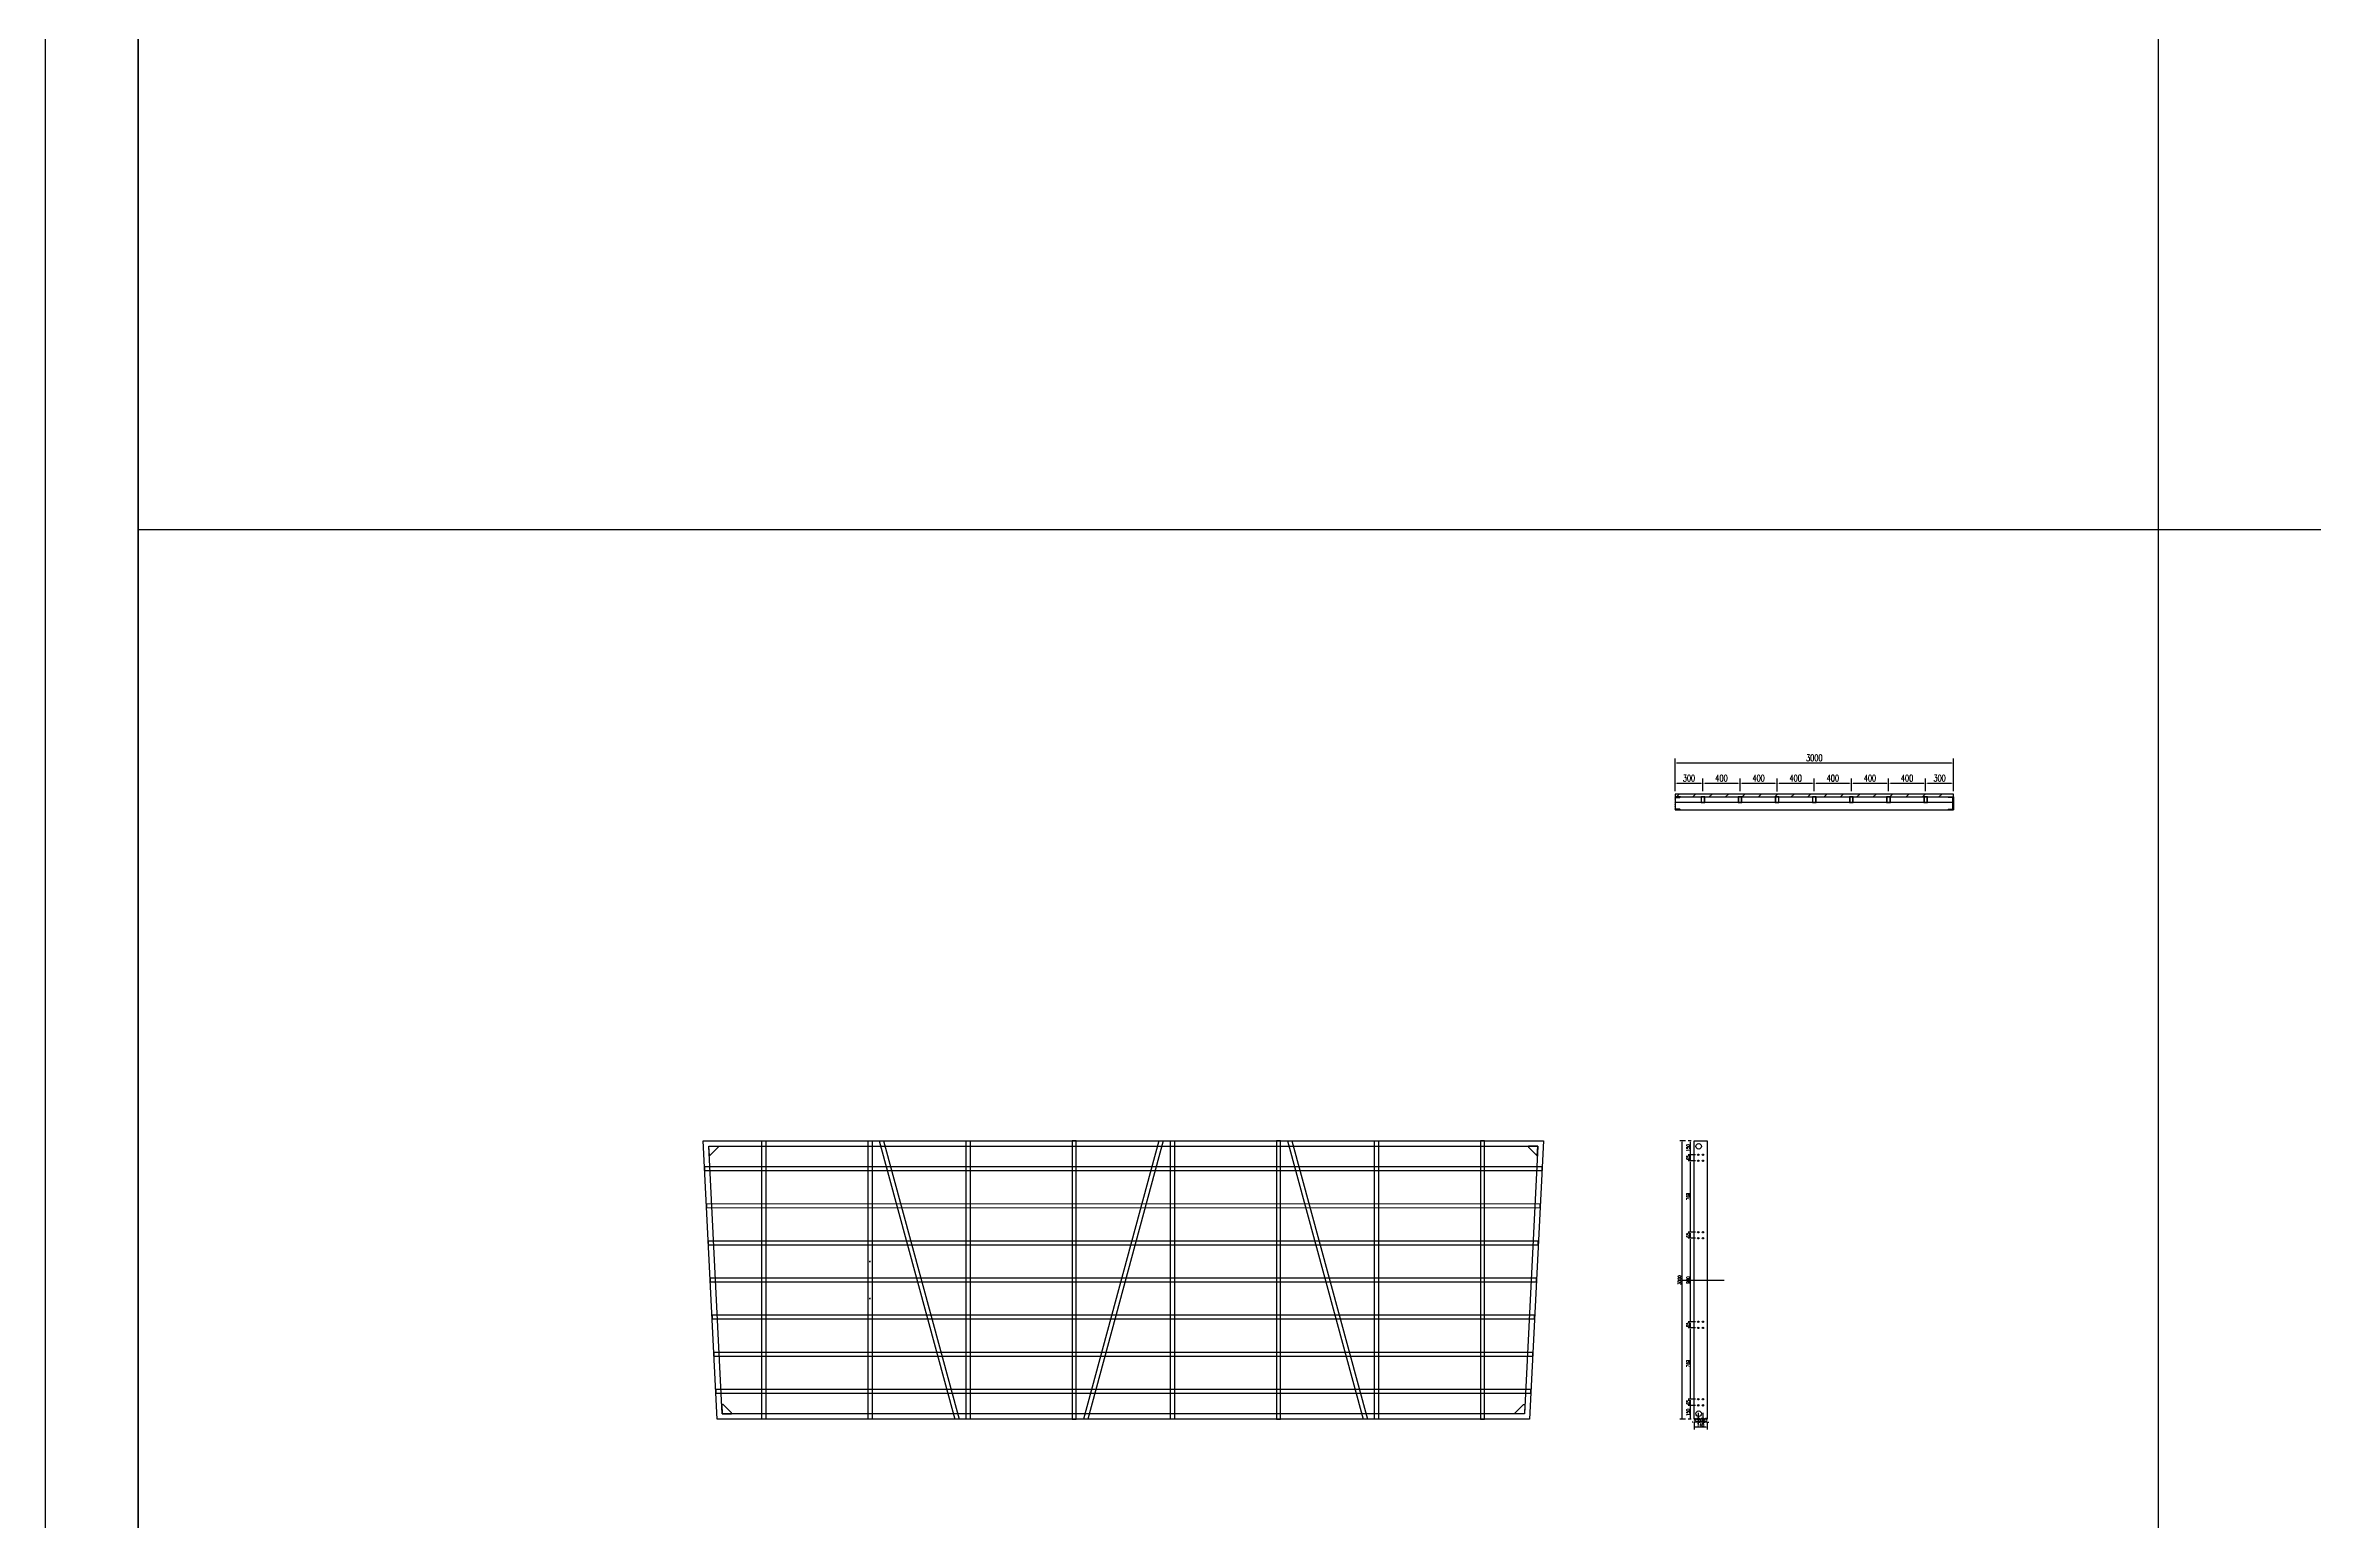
# Model space of a CAD drawing. Extents: x 28624 to 275476, y 13212 to 258202.
# Drawn here: x 54647 to 79096, y 146683 to 162585 of the extents above; entities that cross this region are included whole.
import ezdxf

# ---------------------------------------------------------------- set-up
doc = ezdxf.new("R2010")
doc.units = 0
doc.header["$LTSCALE"] = 1000
doc.header["$MEASUREMENT"] = 0
for name, color, linetype in [('14#槽钢', 3, 'Continuous'), ('PUB_DIM', 3, 'Continuous'), ('W-STEEL_FRAME钢架', 3, 'Continuous'), ('W-STEEL_KEEL钢龙骨', 5, 'Continuous'), ('W-WOOD_FLOOR木地板', 30, 'Continuous'), ('钢架', 90, 'Continuous')]:
    doc.layers.add(name, color=color, linetype=linetype)
doc.styles.add('STANDARD_T3', font='simplex.shx', dxfattribs={"width": 0.7, "bigfont": 'gbcbig.shx'})
doc.dimstyles.new('W&&10', dxfattribs={"dimtxt": 35, "dimasz": 10, "dimexe": 25, "dimexo": 30, "dimgap": 10, "dimtad": 1, "dimdec": 0, "dimzin": 0, "dimdsep": 46, "dimtxsty": 'STANDARD_T3', "dimcen": 0.09, "dimclrd": 1, "dimclre": 1, "dimclrt": 7, "dimazin": 2, "dimtfac": 1, "dimtdec": 0, "dimtix": 1, "dimtmove": 2, "dimatfit": 3, "dimfxl": 100, "dimtolj": 1, "dimtzin": 0, "dimarcsym": 0})
doc.dimstyles.new('W&&20', dxfattribs={"dimtxt": 70, "dimasz": 20, "dimexe": 50, "dimexo": 60, "dimgap": 20, "dimtad": 1, "dimdec": 0, "dimzin": 0, "dimdsep": 46, "dimtxsty": 'STANDARD_T3', "dimcen": 0.09, "dimclrd": 1, "dimclre": 1, "dimclrt": 7, "dimazin": 2, "dimtfac": 1, "dimtdec": 0, "dimtix": 1, "dimtmove": 2, "dimatfit": 3, "dimfxl": 100, "dimtolj": 1, "dimtzin": 0, "dimarcsym": 0})

# ---------------------------------------------------------------- blocks, each defined once
blk = doc.blocks.new('*U391')
at = {"layer": '14#槽钢'}
blk.add_lwpolyline([(0, 29946), (0, -29946)], dxfattribs=at)
blk = doc.blocks.new('*U392')
at = {"layer": '14#槽钢', "color": 0, "linetype": 'ByBlock', "lineweight": -2, "transparency": 16777216}
for p in [(0, 0), (21762, 0)]:
    blk.add_blockref('*U391', p, dxfattribs=at)
blk = doc.blocks.new('*D589')
at = {"layer": 'Defpoints', "color": 0, "transparency": 16777216}
for p in [(72373, 147935), (72455, 147935), (72410, 147785)]:
    blk.add_point(p, dxfattribs=at)
at = {"layer": 'W-STEEL_FRAME钢架', "color": 1, "lineweight": -2, "transparency": 16777216}
for p, q in [((72425, 147935), (72348, 147935)), ((72373, 147795), (72373, 147925)), ((72380, 147785), (72348, 147785))]:
    blk.add_line(p, q, dxfattribs=at)
at = {"layer": 'W-STEEL_FRAME钢架', "color": 1, "transparency": 16777216}
for points in [[(72372, 147925), (72375, 147925), (72373, 147935)], [(72372, 147795), (72375, 147795), (72373, 147785)]]:
    blk.add_solid(points, dxfattribs=at)
at = {"layer": 'W-STEEL_FRAME钢架', "color": 7, "transparency": 16777216, "insert": (72346, 147860), "char_height": 35, "attachment_point": 5, "rotation": 90, "style": 'STANDARD_T3'}
blk.add_mtext('\\A1;150', dxfattribs=at)
blk = doc.blocks.new('*D590')
at = {"layer": 'Defpoints', "color": 0, "transparency": 16777216}
for p in [(72373, 148001), (72455, 148001), (72455, 147935)]:
    blk.add_point(p, dxfattribs=at)
at = {"layer": 'W-STEEL_FRAME钢架', "color": 1, "lineweight": -2, "transparency": 16777216}
for p, q in [((72425, 148001), (72348, 148001)), ((72425, 147935), (72348, 147935)), ((72373, 147945), (72373, 147991))]:
    blk.add_line(p, q, dxfattribs=at)
at = {"layer": 'W-STEEL_FRAME钢架', "color": 1, "transparency": 16777216}
for points in [[(72372, 147991), (72375, 147991), (72373, 148001)], [(72372, 147945), (72375, 147945), (72373, 147935)]]:
    blk.add_solid(points, dxfattribs=at)
at = {"layer": 'W-STEEL_FRAME钢架', "color": 7, "transparency": 16777216, "insert": (72346, 147968), "char_height": 35, "attachment_point": 5, "rotation": 90, "style": 'STANDARD_T3'}
blk.add_mtext('\\A1;65', dxfattribs=at)
blk = doc.blocks.new('*D591')
at = {"layer": 'Defpoints', "color": 0, "transparency": 16777216}
for p in [(72373, 148770), (72455, 148770), (72455, 148001)]:
    blk.add_point(p, dxfattribs=at)
at = {"layer": 'W-STEEL_FRAME钢架', "color": 1, "lineweight": -2, "transparency": 16777216}
for p, q in [((72425, 148770), (72348, 148770)), ((72373, 148011), (72373, 148760)), ((72425, 148001), (72348, 148001))]:
    blk.add_line(p, q, dxfattribs=at)
at = {"layer": 'W-STEEL_FRAME钢架', "color": 1, "transparency": 16777216}
for points in [[(72372, 148760), (72375, 148760), (72373, 148770)], [(72372, 148011), (72375, 148011), (72373, 148001)]]:
    blk.add_solid(points, dxfattribs=at)
at = {"layer": 'W-STEEL_FRAME钢架', "color": 7, "transparency": 16777216, "insert": (72346, 148385), "char_height": 35, "attachment_point": 5, "rotation": 90, "style": 'STANDARD_T3'}
blk.add_mtext('\\A1;769', dxfattribs=at)
blk = doc.blocks.new('*D592')
at = {"layer": 'Defpoints', "color": 0, "transparency": 16777216}
for p in [(72373, 148835), (72455, 148835), (72455, 148770)]:
    blk.add_point(p, dxfattribs=at)
at = {"layer": 'W-STEEL_FRAME钢架', "color": 1, "lineweight": -2, "transparency": 16777216}
for p, q in [((72425, 148835), (72348, 148835)), ((72425, 148770), (72348, 148770)), ((72373, 148780), (72373, 148825))]:
    blk.add_line(p, q, dxfattribs=at)
at = {"layer": 'W-STEEL_FRAME钢架', "color": 1, "transparency": 16777216}
for points in [[(72372, 148825), (72375, 148825), (72373, 148835)], [(72372, 148780), (72375, 148780), (72373, 148770)]]:
    blk.add_solid(points, dxfattribs=at)
at = {"layer": 'W-STEEL_FRAME钢架', "color": 7, "transparency": 16777216, "insert": (72346, 148803), "char_height": 35, "attachment_point": 5, "rotation": 90, "style": 'STANDARD_T3'}
blk.add_mtext('\\A1;65', dxfattribs=at)
blk = doc.blocks.new('*D593')
at = {"layer": 'Defpoints', "color": 0, "transparency": 16777216}
for p in [(72373, 149735), (72455, 149735), (72455, 148835)]:
    blk.add_point(p, dxfattribs=at)
at = {"layer": 'W-STEEL_FRAME钢架', "color": 1, "lineweight": -2, "transparency": 16777216}
for p, q in [((72425, 149735), (72348, 149735)), ((72373, 148845), (72373, 149725)), ((72425, 148835), (72348, 148835))]:
    blk.add_line(p, q, dxfattribs=at)
at = {"layer": 'W-STEEL_FRAME钢架', "color": 1, "transparency": 16777216}
for points in [[(72372, 149725), (72375, 149725), (72373, 149735)], [(72372, 148845), (72375, 148845), (72373, 148835)]]:
    blk.add_solid(points, dxfattribs=at)
at = {"layer": 'W-STEEL_FRAME钢架', "color": 7, "transparency": 16777216, "insert": (72346, 149285), "char_height": 35, "attachment_point": 5, "rotation": 90, "style": 'STANDARD_T3'}
blk.add_mtext('\\A1;900', dxfattribs=at)
blk = doc.blocks.new('*D594')
at = {"layer": 'Defpoints', "color": 0, "transparency": 16777216}
for p in [(72373, 150635), (72455, 150635), (72455, 150570)]:
    blk.add_point(p, dxfattribs=at)
at = {"layer": 'W-STEEL_FRAME钢架', "color": 1, "lineweight": -2, "transparency": 16777216}
for p, q in [((72425, 150635), (72348, 150635)), ((72373, 150580), (72373, 150625)), ((72425, 150570), (72348, 150570))]:
    blk.add_line(p, q, dxfattribs=at)
at = {"layer": 'W-STEEL_FRAME钢架', "color": 1, "transparency": 16777216}
for points in [[(72372, 150625), (72375, 150625), (72373, 150635)], [(72372, 150580), (72375, 150580), (72373, 150570)]]:
    blk.add_solid(points, dxfattribs=at)
at = {"layer": 'W-STEEL_FRAME钢架', "color": 7, "transparency": 16777216, "insert": (72346, 150603), "char_height": 35, "attachment_point": 5, "rotation": 90, "style": 'STANDARD_T3'}
blk.add_mtext('\\A1;65', dxfattribs=at)
blk = doc.blocks.new('*D595')
at = {"layer": 'Defpoints', "color": 0, "transparency": 16777216}
for p in [(72373, 150785), (72410, 150785), (72455, 150635)]:
    blk.add_point(p, dxfattribs=at)
at = {"layer": 'W-STEEL_FRAME钢架', "color": 1, "lineweight": -2, "transparency": 16777216}
for p, q in [((72380, 150785), (72348, 150785)), ((72425, 150635), (72348, 150635)), ((72373, 150645), (72373, 150775))]:
    blk.add_line(p, q, dxfattribs=at)
at = {"layer": 'W-STEEL_FRAME钢架', "color": 1, "transparency": 16777216}
for points in [[(72372, 150775), (72375, 150775), (72373, 150785)], [(72372, 150645), (72375, 150645), (72373, 150635)]]:
    blk.add_solid(points, dxfattribs=at)
at = {"layer": 'W-STEEL_FRAME钢架', "color": 7, "transparency": 16777216, "insert": (72346, 150710), "char_height": 35, "attachment_point": 5, "rotation": 90, "style": 'STANDARD_T3'}
blk.add_mtext('\\A1;150', dxfattribs=at)
blk = doc.blocks.new('*D596')
at = {"layer": 'Defpoints', "color": 0, "transparency": 16777216}
for p in [(72410, 147785), (72410, 147700), (72550, 147785)]:
    blk.add_point(p, dxfattribs=at)
at = {"layer": 'W-STEEL_FRAME钢架', "color": 1, "lineweight": -2, "transparency": 16777216}
for p, q in [((72410, 147755), (72410, 147675)), ((72540, 147700), (72420, 147700)), ((72550, 147755), (72550, 147675))]:
    blk.add_line(p, q, dxfattribs=at)
at = {"layer": 'W-STEEL_FRAME钢架', "color": 1, "transparency": 16777216}
for points in [[(72420, 147701), (72420, 147698), (72410, 147700)], [(72540, 147701), (72540, 147698), (72550, 147700)]]:
    blk.add_solid(points, dxfattribs=at)
at = {"layer": 'W-STEEL_FRAME钢架', "color": 7, "transparency": 16777216, "insert": (72480, 147727), "char_height": 35, "attachment_point": 5, "style": 'STANDARD_T3'}
blk.add_mtext('\\A1;140', dxfattribs=at)
blk = doc.blocks.new('*D597')
at = {"layer": 'Defpoints', "color": 0, "transparency": 16777216}
for p in [(72505, 147935), (72505, 147753), (72550, 147785)]:
    blk.add_point(p, dxfattribs=at)
at = {"layer": 'W-STEEL_FRAME钢架', "color": 1, "lineweight": -2, "transparency": 16777216}
for p, q in [((72495, 147753), (72485, 147753)), ((72505, 147853), (72505, 147728)), ((72550, 147753), (72505, 147753)), ((72550, 147755), (72550, 147728)), ((72560, 147753), (72570, 147753))]:
    blk.add_line(p, q, dxfattribs=at)
at = {"layer": 'W-STEEL_FRAME钢架', "color": 1, "transparency": 16777216}
for points in [[(72495, 147754), (72495, 147751), (72505, 147753)], [(72560, 147754), (72560, 147751), (72550, 147753)]]:
    blk.add_solid(points, dxfattribs=at)
at = {"layer": 'W-STEEL_FRAME钢架', "color": 7, "transparency": 16777216, "insert": (72527, 147780), "char_height": 35, "attachment_point": 5, "style": 'STANDARD_T3'}
blk.add_mtext('\\A1;45', dxfattribs=at)
blk = doc.blocks.new('*D598')
at = {"layer": 'Defpoints', "color": 0, "transparency": 16777216}
for p in [(72455, 147935), (72505, 147935), (72455, 147753)]:
    blk.add_point(p, dxfattribs=at)
at = {"layer": 'W-STEEL_FRAME钢架', "color": 1, "lineweight": -2, "transparency": 16777216}
for p, q in [((72445, 147753), (72435, 147753)), ((72455, 147853), (72455, 147728)), ((72505, 147753), (72455, 147753)), ((72505, 147853), (72505, 147728)), ((72515, 147753), (72525, 147753))]:
    blk.add_line(p, q, dxfattribs=at)
at = {"layer": 'W-STEEL_FRAME钢架', "color": 1, "transparency": 16777216}
for points in [[(72445, 147754), (72445, 147751), (72455, 147753)], [(72515, 147754), (72515, 147751), (72505, 147753)]]:
    blk.add_solid(points, dxfattribs=at)
at = {"layer": 'W-STEEL_FRAME钢架', "color": 7, "transparency": 16777216, "insert": (72480, 147780), "char_height": 35, "attachment_point": 5, "style": 'STANDARD_T3'}
blk.add_mtext('\\A1;50', dxfattribs=at)
blk = doc.blocks.new('*D406')
at = {"layer": 'Defpoints', "color": 0, "transparency": 16777216}
for p in [(72455, 147935), (72410, 147785), (72410, 147753)]:
    blk.add_point(p, dxfattribs=at)
at = {"layer": 'W-STEEL_FRAME钢架', "color": 1, "lineweight": -2, "transparency": 16777216}
for p, q in [((72400, 147753), (72390, 147753)), ((72410, 147755), (72410, 147728)), ((72455, 147753), (72410, 147753)), ((72455, 147853), (72455, 147728)), ((72465, 147753), (72475, 147753))]:
    blk.add_line(p, q, dxfattribs=at)
at = {"layer": 'W-STEEL_FRAME钢架', "color": 1, "transparency": 16777216}
for points in [[(72400, 147754), (72400, 147751), (72410, 147753)], [(72465, 147754), (72465, 147751), (72455, 147753)]]:
    blk.add_solid(points, dxfattribs=at)
at = {"layer": 'W-STEEL_FRAME钢架', "color": 7, "transparency": 16777216, "insert": (72432, 147780), "char_height": 35, "attachment_point": 5, "style": 'STANDARD_T3'}
blk.add_mtext('\\A1;45', dxfattribs=at)
blk = doc.blocks.new('*D407')
at = {"layer": 'Defpoints', "color": 0, "transparency": 16777216}
for p in [(72281, 150785), (72348, 150785), (72348, 147785)]:
    blk.add_point(p, dxfattribs=at)
at = {"layer": 'W-STEEL_FRAME钢架', "color": 1, "lineweight": -2, "transparency": 16777216}
for p, q in [((72318, 150785), (72256, 150785)), ((72281, 147795), (72281, 150775)), ((72318, 147785), (72256, 147785))]:
    blk.add_line(p, q, dxfattribs=at)
at = {"layer": 'W-STEEL_FRAME钢架', "color": 1, "transparency": 16777216}
for points in [[(72279, 150775), (72282, 150775), (72281, 150785)], [(72279, 147795), (72282, 147795), (72281, 147785)]]:
    blk.add_solid(points, dxfattribs=at)
at = {"layer": 'W-STEEL_FRAME钢架', "color": 7, "transparency": 16777216, "insert": (72253, 149285), "char_height": 35, "attachment_point": 5, "rotation": 90, "style": 'STANDARD_T3'}
blk.add_mtext('\\A1;3000', dxfattribs=at)
blk = doc.blocks.new('*D599')
at = {"layer": 'Defpoints', "color": 0, "transparency": 16777216}
for p in [(72373, 149801), (72455, 149801), (72455, 149735)]:
    blk.add_point(p, dxfattribs=at)
at = {"layer": 'W-STEEL_FRAME钢架', "color": 1, "lineweight": -2, "transparency": 16777216}
for p, q in [((72425, 149801), (72348, 149801)), ((72425, 149735), (72348, 149735)), ((72373, 149745), (72373, 149791))]:
    blk.add_line(p, q, dxfattribs=at)
at = {"layer": 'W-STEEL_FRAME钢架', "color": 1, "transparency": 16777216}
for points in [[(72372, 149791), (72375, 149791), (72373, 149801)], [(72372, 149745), (72375, 149745), (72373, 149735)]]:
    blk.add_solid(points, dxfattribs=at)
at = {"layer": 'W-STEEL_FRAME钢架', "color": 7, "transparency": 16777216, "insert": (72346, 149768), "char_height": 35, "attachment_point": 5, "rotation": 90, "style": 'STANDARD_T3'}
blk.add_mtext('\\A1;65', dxfattribs=at)
blk = doc.blocks.new('*D600')
at = {"layer": 'Defpoints', "color": 0, "transparency": 16777216}
for p in [(72373, 150570), (72410, 150570), (72455, 149801)]:
    blk.add_point(p, dxfattribs=at)
at = {"layer": 'W-STEEL_FRAME钢架', "color": 1, "lineweight": -2, "transparency": 16777216}
for p, q in [((72380, 150570), (72348, 150570)), ((72373, 149811), (72373, 150560)), ((72425, 149801), (72348, 149801))]:
    blk.add_line(p, q, dxfattribs=at)
at = {"layer": 'W-STEEL_FRAME钢架', "color": 1, "transparency": 16777216}
for points in [[(72372, 150560), (72375, 150560), (72373, 150570)], [(72372, 149811), (72375, 149811), (72373, 149801)]]:
    blk.add_solid(points, dxfattribs=at)
at = {"layer": 'W-STEEL_FRAME钢架', "color": 7, "transparency": 16777216, "insert": (72346, 150185), "char_height": 35, "attachment_point": 5, "rotation": 90, "style": 'STANDARD_T3'}
blk.add_mtext('\\A1;769', dxfattribs=at)
blk = doc.blocks.new('14a槽钢')
at = {"layer": '钢架'}
h = blk.add_hatch(dxfattribs=at)
h.set_pattern_fill('STEEL', color=4, scale=10)
h.set_pattern_definition([(50.389312, (-1352470.2, 1293523.579), (-9.2899201, 11.2253202), []), (50.389312, (-1352470.2, 1293531.516), (-9.2899201, 11.2253202), [])])
edge = h.paths.add_edge_path()
edge.add_ellipse((-1332250, 1115678), major_axis=(-3.26, 5.03), ratio=0.900468, start_angle=55.3931, end_angle=130.6069)
edge.add_line((-1332252, 1115673), (-1332208, 1115673))
edge.add_ellipse((-1332208, 1115667), major_axis=(0, 6), ratio=0.827586, start_angle=270, end_angle=360, ccw=False)
edge.add_line((-1332203, 1115667), (-1332203, 1115551))
edge.add_ellipse((-1332208, 1115551), major_axis=(0, 6), ratio=0.827586, start_angle=180, end_angle=270, ccw=False)
edge.add_line((-1332208, 1115545), (-1332251, 1115545))
edge.add_ellipse((-1332250, 1115540), major_axis=(3.82, 3.82), ratio=1, start_angle=49.2445, end_angle=141.5341)
edge.add_line((-1332256, 1115539), (-1332198, 1115539))
edge.add_line((-1332198, 1115539), (-1332198, 1115679))
edge.add_line((-1332198, 1115679), (-1332256, 1115679))
for p, q in [((-1332256, 1115679, 0), (-1332198, 1115679, 0)), ((-1332208, 1115673, 0), (-1332251, 1115673, 0)), ((-1332246, 1115679, 0), (-1332246, 1115679, 0)), ((-1332203, 1115551, 0), (-1332203, 1115667, 0)), ((-1332198, 1115679, 0), (-1332198, 1115539, 0)), ((-1332198, 1115539, 0), (-1332256, 1115539, 0)), ((-1332251, 1115545, 0), (-1332208, 1115545, 0)), ((-1332246, 1115539, 0), (-1332246, 1115539, 0))]:
    blk.add_line(p, q, dxfattribs=at)
for centre, start_param, end_param in [((-1332251, 1115679, 0), 1.570796, 3.141593), ((-1332208, 1115667, 0), 4.712389, 6.283185), ((-1332208, 1115667, 0), 4.712389, 6.283185), ((-1332251, 1115539, 0), 0, 1.570796), ((-1332208, 1115551, 0), 3.141593, 4.712389)]:
    blk.add_ellipse(centre, major_axis=(0, 6), ratio=0.827586, start_param=start_param, end_param=end_param, dxfattribs=at)
blk = doc.blocks.new('*D469')
at = {"color": 1, "lineweight": -2, "transparency": 16777216}
for p, q in [((72205, 154581), (72205, 154905)), ((72225, 154855), (75185, 154855)), ((75205, 154581), (75205, 154905))]:
    blk.add_line(p, q, dxfattribs=at)
at = {"color": 1, "transparency": 16777216}
for points in [[(72225, 154858), (72225, 154851), (72205, 154855)], [(75185, 154858), (75185, 154851), (75205, 154855)]]:
    blk.add_solid(points, dxfattribs=at)
at = {"layer": 'Defpoints', "color": 0, "transparency": 16777216}
for p in [(75205, 154855), (72205, 154521), (75205, 154521)]:
    blk.add_point(p, dxfattribs=at)
at = {"color": 7, "transparency": 16777216, "insert": (73705, 154910), "char_height": 70, "attachment_point": 5, "style": 'STANDARD_T3'}
blk.add_mtext('\\A1;3000', dxfattribs=at)
blk = doc.blocks.new('ganglonggu')
at = {"layer": 'W-STEEL_KEEL钢龙骨'}
for points in [[(-1338169, 1115605), (-1338129, 1115605), (-1338129, 1115665), (-1338169, 1115665)], [(-1338166, 1115608), (-1338132, 1115608), (-1338132, 1115662), (-1338166, 1115662)]]:
    blk.add_lwpolyline(points, close=True, dxfattribs=at)
blk = doc.blocks.new('*U395')
blk.add_blockref('ganglonggu', (1338149, -1115635))
blk = doc.blocks.new('*U396')
at = {"layer": 'W-STEEL_KEEL钢龙骨', "color": 0, "linetype": 'ByBlock', "lineweight": -2}
for p in [(0, 0), (400, 0), (800, 0), (1200, 0), (1600, 0), (2000, 0)]:
    blk.add_blockref('*U395', p, dxfattribs=at)
at = {"layer": 'W-STEEL_KEEL钢龙骨', "color": 0, "linetype": 'ByBlock', "lineweight": -2, "transparency": 16777216}
blk.add_blockref('*U395', (2400, 0), dxfattribs=at)
blk = doc.blocks.new('*D470')
at = {"layer": 'Defpoints', "color": 0, "transparency": 16777216}
for p in [(72505, 154637), (72205, 154491), (72505, 154491)]:
    blk.add_point(p, dxfattribs=at)
at = {"layer": 'PUB_DIM', "color": 1, "lineweight": -2, "transparency": 16777216}
for p, q in [((72205, 154551), (72205, 154687)), ((72225, 154637), (72485, 154637)), ((72505, 154551), (72505, 154687))]:
    blk.add_line(p, q, dxfattribs=at)
at = {"layer": 'PUB_DIM', "color": 1, "transparency": 16777216}
for points in [[(72225, 154641), (72225, 154634), (72205, 154637)], [(72485, 154641), (72485, 154634), (72505, 154637)]]:
    blk.add_solid(points, dxfattribs=at)
at = {"layer": 'PUB_DIM', "color": 7, "transparency": 16777216, "insert": (72355, 154692), "char_height": 70, "attachment_point": 5, "style": 'STANDARD_T3'}
blk.add_mtext('\\A1;300', dxfattribs=at)
blk = doc.blocks.new('*D471')
at = {"layer": 'Defpoints', "color": 0, "transparency": 16777216}
for p in [(72905, 154637), (72505, 154491), (72905, 154491)]:
    blk.add_point(p, dxfattribs=at)
at = {"layer": 'PUB_DIM', "color": 1, "lineweight": -2, "transparency": 16777216}
for p, q in [((72505, 154551), (72505, 154687)), ((72525, 154637), (72885, 154637)), ((72905, 154551), (72905, 154687))]:
    blk.add_line(p, q, dxfattribs=at)
at = {"layer": 'PUB_DIM', "color": 1, "transparency": 16777216}
for points in [[(72525, 154641), (72525, 154634), (72505, 154637)], [(72885, 154641), (72885, 154634), (72905, 154637)]]:
    blk.add_solid(points, dxfattribs=at)
at = {"layer": 'PUB_DIM', "color": 7, "transparency": 16777216, "insert": (72705, 154692), "char_height": 70, "attachment_point": 5, "style": 'STANDARD_T3'}
blk.add_mtext('\\A1;400', dxfattribs=at)
blk = doc.blocks.new('*D472')
at = {"layer": 'Defpoints', "color": 0, "transparency": 16777216}
for p in [(73305, 154637), (72905, 154491), (73305, 154488)]:
    blk.add_point(p, dxfattribs=at)
at = {"layer": 'PUB_DIM', "color": 1, "lineweight": -2, "transparency": 16777216}
for p, q in [((72905, 154551), (72905, 154687)), ((72925, 154637), (73285, 154637)), ((73305, 154548), (73305, 154687))]:
    blk.add_line(p, q, dxfattribs=at)
at = {"layer": 'PUB_DIM', "color": 1, "transparency": 16777216}
for points in [[(72925, 154641), (72925, 154634), (72905, 154637)], [(73285, 154641), (73285, 154634), (73305, 154637)]]:
    blk.add_solid(points, dxfattribs=at)
at = {"layer": 'PUB_DIM', "color": 7, "transparency": 16777216, "insert": (73105, 154692), "char_height": 70, "attachment_point": 5, "style": 'STANDARD_T3'}
blk.add_mtext('\\A1;400', dxfattribs=at)
blk = doc.blocks.new('*D473')
at = {"layer": 'Defpoints', "color": 0, "transparency": 16777216}
for p in [(73705, 154637), (73305, 154488), (73705, 154491)]:
    blk.add_point(p, dxfattribs=at)
at = {"layer": 'PUB_DIM', "color": 1, "lineweight": -2, "transparency": 16777216}
for p, q in [((73305, 154548), (73305, 154687)), ((73325, 154637), (73685, 154637)), ((73705, 154551), (73705, 154687))]:
    blk.add_line(p, q, dxfattribs=at)
at = {"layer": 'PUB_DIM', "color": 1, "transparency": 16777216}
for points in [[(73325, 154641), (73325, 154634), (73305, 154637)], [(73685, 154641), (73685, 154634), (73705, 154637)]]:
    blk.add_solid(points, dxfattribs=at)
at = {"layer": 'PUB_DIM', "color": 7, "transparency": 16777216, "insert": (73505, 154692), "char_height": 70, "attachment_point": 5, "style": 'STANDARD_T3'}
blk.add_mtext('\\A1;400', dxfattribs=at)
blk = doc.blocks.new('*D474')
at = {"layer": 'Defpoints', "color": 0, "transparency": 16777216}
for p in [(74105, 154637), (73705, 154491), (74105, 154491)]:
    blk.add_point(p, dxfattribs=at)
at = {"layer": 'PUB_DIM', "color": 1, "lineweight": -2, "transparency": 16777216}
for p, q in [((73705, 154551), (73705, 154687)), ((73725, 154637), (74085, 154637)), ((74105, 154551), (74105, 154687))]:
    blk.add_line(p, q, dxfattribs=at)
at = {"layer": 'PUB_DIM', "color": 1, "transparency": 16777216}
for points in [[(73725, 154641), (73725, 154634), (73705, 154637)], [(74085, 154641), (74085, 154634), (74105, 154637)]]:
    blk.add_solid(points, dxfattribs=at)
at = {"layer": 'PUB_DIM', "color": 7, "transparency": 16777216, "insert": (73905, 154692), "char_height": 70, "attachment_point": 5, "style": 'STANDARD_T3'}
blk.add_mtext('\\A1;400', dxfattribs=at)
blk = doc.blocks.new('*D475')
at = {"layer": 'Defpoints', "color": 0, "transparency": 16777216}
for p in [(74505, 154637), (74105, 154491), (74505, 154491)]:
    blk.add_point(p, dxfattribs=at)
at = {"layer": 'PUB_DIM', "color": 1, "lineweight": -2, "transparency": 16777216}
for p, q in [((74105, 154551), (74105, 154687)), ((74125, 154637), (74485, 154637)), ((74505, 154551), (74505, 154687))]:
    blk.add_line(p, q, dxfattribs=at)
at = {"layer": 'PUB_DIM', "color": 1, "transparency": 16777216}
for points in [[(74125, 154641), (74125, 154634), (74105, 154637)], [(74485, 154641), (74485, 154634), (74505, 154637)]]:
    blk.add_solid(points, dxfattribs=at)
at = {"layer": 'PUB_DIM', "color": 7, "transparency": 16777216, "insert": (74305, 154692), "char_height": 70, "attachment_point": 5, "style": 'STANDARD_T3'}
blk.add_mtext('\\A1;400', dxfattribs=at)
blk = doc.blocks.new('*D476')
at = {"layer": 'Defpoints', "color": 0, "transparency": 16777216}
for p in [(74905, 154637), (74505, 154491), (74905, 154491)]:
    blk.add_point(p, dxfattribs=at)
at = {"layer": 'PUB_DIM', "color": 1, "lineweight": -2, "transparency": 16777216}
for p, q in [((74505, 154551), (74505, 154687)), ((74525, 154637), (74885, 154637)), ((74905, 154551), (74905, 154687))]:
    blk.add_line(p, q, dxfattribs=at)
at = {"layer": 'PUB_DIM', "color": 1, "transparency": 16777216}
for points in [[(74525, 154641), (74525, 154634), (74505, 154637)], [(74885, 154641), (74885, 154634), (74905, 154637)]]:
    blk.add_solid(points, dxfattribs=at)
at = {"layer": 'PUB_DIM', "color": 7, "transparency": 16777216, "insert": (74705, 154692), "char_height": 70, "attachment_point": 5, "style": 'STANDARD_T3'}
blk.add_mtext('\\A1;400', dxfattribs=at)
blk = doc.blocks.new('*D477')
at = {"layer": 'Defpoints', "color": 0, "transparency": 16777216}
for p in [(75205, 154637), (74905, 154491), (75205, 154491)]:
    blk.add_point(p, dxfattribs=at)
at = {"layer": 'PUB_DIM', "color": 1, "lineweight": -2, "transparency": 16777216}
for p, q in [((74905, 154551), (74905, 154687)), ((74925, 154637), (75185, 154637)), ((75205, 154551), (75205, 154687))]:
    blk.add_line(p, q, dxfattribs=at)
at = {"layer": 'PUB_DIM', "color": 1, "transparency": 16777216}
for points in [[(74925, 154641), (74925, 154634), (74905, 154637)], [(75185, 154641), (75185, 154634), (75205, 154637)]]:
    blk.add_solid(points, dxfattribs=at)
at = {"layer": 'PUB_DIM', "color": 7, "transparency": 16777216, "insert": (75055, 154692), "char_height": 70, "attachment_point": 5, "style": 'STANDARD_T3'}
blk.add_mtext('\\A1;300', dxfattribs=at)

msp = doc.modelspace()

# ---------------------------------------------------------------- hatches: boundary and pattern name
at = {"layer": 'W-WOOD_FLOOR木地板'}
h = msp.add_hatch(dxfattribs=at)
h.set_pattern_fill('木板', color=256, scale=100)
h.set_pattern_definition([(0, (1618561.2, -980339.96), (0, 125), []), (45, (1618561.2, -980339.96), (-88.388348, 88.388348), [])])
h.paths.add_polyline_path([(75204.7, 154520.9), (72204.7, 154520.9), (72204.7, 154490.9), (75204.7, 154490.9)])

# ---------------------------------------------------------------- linework, layer by layer
at = {"layer": '14#槽钢'}
for points in [[(54647.2, 173343.2), (143693.8, 173343.2), (143693.8, 111452.1), (54647.2, 111452.1)], [(55647.2, 172343.2), (142693.8, 172343.2), (142693.8, 112452.1), (55647.2, 112452.1)], [(70786.7, 150785.6), (70636.9, 147785.3), (61884.5, 147785.3), (61734.7, 150785.6)], [(70725.7, 150727.6), (70581.7, 147843.3), (61939.7, 147843.3), (61795.7, 150727.6)]]:
    msp.add_lwpolyline(points, close=True, dxfattribs=at)
for points in [[(55647.2, 157370.4), (142693.8, 157370.4)], [(65753.7, 150785.6), (66767.7, 150785.6)]]:
    msp.add_lwpolyline(points, dxfattribs=at)
at = {"layer": 'PUB_DIM'}
for p, q in [((63523.7, 149485.6), (63537.7, 149485.6)), ((63530.7, 149492.6), (63530.7, 149478.6)), ((63523.7, 149085.6), (63537.7, 149085.6)), ((63530.7, 149092.6), (63530.7, 149078.6))]:
    msp.add_line(p, q, dxfattribs=at)
at = {"layer": 'W-STEEL_FRAME钢架'}
for p, q in [((63630.5, 150785.6), (64444.5, 147785.6)), ((63676.9, 150785.6), (64490.9, 147785.6)), ((66644.5, 150785.6), (65830.5, 147785.6)), ((66690.9, 150785.6), (65876.9, 147785.6)), ((68030.5, 150785.6), (68844.5, 147785.6)), ((68076.9, 150785.6), (68890.9, 147785.6)), ((72280.5, 149285.3), (72733.1, 149285.3))]:
    msp.add_line(p, q, dxfattribs=at)
for points in [[(72204.7, 154350.9), (75204.7, 154350.9), (75204.7, 154430.9), (72204.7, 154430.9)], [(62367.7, 150785.6), (62410.7, 150785.6), (62410.7, 147785.6), (62367.7, 147785.6)], [(63510.7, 150785.6), (63553.7, 150785.6), (63553.7, 147785.6), (63510.7, 147785.6)], [(64567.7, 150785.6), (64610.7, 150785.6), (64610.7, 147785.6), (64567.7, 147785.6)], [(65753.7, 150785.6), (65710.7, 150785.6), (65710.7, 147785.6), (65753.7, 147785.6)], [(66767.7, 150785.6), (66810.7, 150785.6), (66810.7, 147785.6), (66767.7, 147785.6)], [(67953.7, 150785.6), (67910.7, 150785.6), (67910.7, 147785.6), (67953.7, 147785.6)], [(68967.7, 150785.6), (69010.7, 150785.6), (69010.7, 147785.6), (68967.7, 147785.6)], [(70153.7, 150785.6), (70110.7, 150785.6), (70110.7, 147785.6), (70153.7, 147785.6)], [(72409.8, 147785.3), (72409.8, 150785.3), (72549.8, 150785.3), (72549.8, 147785.3)]]:
    msp.add_lwpolyline(points, close=True, dxfattribs=at)
at = {"layer": 'W-STEEL_FRAME钢架', "color": 1}
for points in [[(61805.7, 150627.6), (61800.7, 150627.6), (61795.7, 150727.6), (61895.7, 150727.6), (61895.7, 150717.6)], [(70716.4, 150627.6), (70720.7, 150627.6), (70725.7, 150727.6), (70626.4, 150727.6), (70626.4, 150717.6)], [(61949.7, 147943.3), (61934.7, 147943.3), (61939.7, 147843.3), (62039.7, 147843.3), (62039.7, 147853.3)], [(70571.7, 147943.3), (70586.7, 147943.4), (70581.7, 147843.3), (70481.7, 147843.3), (70481.7, 147853.3)]]:
    msp.add_lwpolyline(points, close=True, dxfattribs=at)
at = {"layer": 'W-STEEL_FRAME钢架'}
for centre in [(72459.8, 150725.3), (72459.8, 147845.3)]:
    msp.add_circle(centre, 30, dxfattribs=at)
at = {"layer": 'W-STEEL_FRAME钢架', "color": 1}
for centre in [(72454.8, 150635.3), (72504.8, 150635.3), (72454.8, 150570), (72504.8, 150570), (72454.8, 149800.6), (72454.8, 149735.3), (72504.8, 149800.6), (72504.8, 149735.3), (72454.8, 148835.3), (72454.8, 148770), (72504.8, 148835.3), (72504.8, 148770), (72454.8, 148000.6), (72454.8, 147935.3), (72504.8, 148000.6), (72504.8, 147935.3)]:
    msp.add_circle(centre, 7.5, dxfattribs=at)
at = {"layer": 'W-STEEL_KEEL钢龙骨'}
for points in [[(61749.7, 150465.6), (70771.7, 150465.3), (70771.7, 150505.3), (61749.7, 150505.6)], [(61769.7, 150064.3), (70751.7, 150065.1), (70751.7, 150105.1), (61769.7, 150104.3)], [(61789.6, 149665.5), (70731.7, 149665.6), (70731.7, 149705.6), (61789.6, 149705.5)], [(61809.6, 149265.4), (70711.8, 149265.4), (70711.8, 149305.4), (61809.6, 149305.4)], [(61829.6, 148865.7), (70691.8, 148865.8), (70691.8, 148905.8), (61829.6, 148905.7)], [(61849.5, 148465.8), (70671.8, 148465.5), (70671.8, 148505.5), (61849.5, 148505.8)], [(61869.5, 148065.6), (70651.8, 148065.2), (70651.8, 148105.2), (61869.5, 148105.6)]]:
    msp.add_lwpolyline(points, close=True, dxfattribs=at)
at = {"layer": 'W-WOOD_FLOOR木地板'}
msp.add_lwpolyline([(72204.7, 154490.9), (75204.7, 154490.9), (75204.7, 154520.9), (72204.7, 154520.9)], close=True, dxfattribs=at)

# ---------------------------------------------------------------- block references
at = {"layer": '14#槽钢'}
msp.add_blockref('*U392', (55647.2, 142397.7), dxfattribs=at)
at = {"layer": 'W-STEEL_FRAME钢架', "xscale": -1}
msp.add_blockref('14a槽钢', (-1259993.1, -961188, 0), dxfattribs=at)
at = {"layer": 'W-STEEL_FRAME钢架'}
msp.add_blockref('14a槽钢', (1407402.5, -961188, 0), dxfattribs=at)
at = {"layer": 'W-STEEL_KEEL钢龙骨'}
msp.add_blockref('*U396', (72504.7, 154460.9), dxfattribs=at)

# ---------------------------------------------------------------- dimensions: what is measured, and where the dimension line sits
dim = msp.add_linear_dim(base=(75204.5, 154854.6), p1=(72204.7, 154520.9), p2=(75204.5, 154520.9), dimstyle='W&&20')
dim.commit()
dim.dimension.update_dxf_attribs({"geometry": '*D469', "text_midpoint": (73704.6, 154909.6)})
at = {"layer": 'PUB_DIM'}
for base, p1, p2, picture, middle in [((72504.7, 154637.2), (72204.7, 154490.9), (72504.7, 154490.9), '*D470', (72354.7, 154692.2)), ((72904.7, 154637.2), (72504.7, 154490.9), (72904.7, 154490.9), '*D471', (72704.7, 154692.2)), ((73304.7, 154637.2), (72904.7, 154490.9), (73304.7, 154487.9), '*D472', (73104.7, 154692.2)), ((73704.7, 154637.2), (73304.7, 154487.9), (73704.7, 154490.9), '*D473', (73504.7, 154692.2)), ((74104.7, 154637.2), (73704.7, 154490.9), (74104.7, 154490.9), '*D474', (73904.7, 154692.2)), ((74504.7, 154637.2), (74104.7, 154490.9), (74504.7, 154490.9), '*D475', (74304.7, 154692.2)), ((74904.7, 154637.2), (74504.7, 154490.9), (74904.7, 154490.9), '*D476', (74704.7, 154692.2)), ((75204.7, 154637.2), (74904.7, 154490.9), (75204.7, 154490.9), '*D477', (75054.7, 154692.2))]:
    dim = msp.add_linear_dim(base=base, p1=p1, p2=p2, dimstyle='W&&20', dxfattribs=at)
    dim.commit()
    dim.dimension.update_dxf_attribs({"geometry": picture, "text_midpoint": middle})
at = {"layer": 'W-STEEL_FRAME钢架'}
for base, p1, p2, angle, picture, middle in [((72280.5, 150785.3), (72348.4, 147785.3), (72348.4, 150785.3), 90, '*D407', (72253, 149285.3)), ((72373.4, 150785.3), (72454.8, 150635.3), (72409.8, 150785.3), 90, '*D595', (72345.9, 150710.3)), ((72373.4, 150635.3), (72454.8, 150570), (72454.8, 150635.3), 90, '*D594', (72345.9, 150602.6)), ((72373.4, 150570), (72454.8, 149800.6), (72409.8, 150570), 90, '*D600', (72345.9, 150185.3)), ((72373.4, 149800.6), (72454.8, 149735.3), (72454.8, 149800.6), 90, '*D599', (72345.9, 149768)), ((72373.4, 149735.3), (72454.8, 148835.3), (72454.8, 149735.3), 90, '*D593', (72345.9, 149285.3)), ((72373.4, 148835.3), (72454.8, 148770), (72454.8, 148835.3), 90, '*D592', (72345.9, 148802.6)), ((72373.4, 148770), (72454.8, 148000.6), (72454.8, 148770), 90, '*D591', (72345.9, 148385.3)), ((72373.4, 148000.6), (72454.8, 147935.3), (72454.8, 148000.6), 90, '*D590', (72345.9, 147968)), ((72373.4, 147935.3), (72409.8, 147785.3), (72454.8, 147935.3), 90, '*D589', (72345.9, 147860.3)), ((72409.8, 147699.7), (72549.8, 147785.3), (72409.8, 147785.3), 180, '*D596', (72479.8, 147727.2))]:
    dim = msp.add_linear_dim(base=base, p1=p1, p2=p2, angle=angle, dimstyle='W&&10', dxfattribs=at)
    dim.commit()
    dim.dimension.update_dxf_attribs({"geometry": picture, "text_midpoint": middle})
for base, p1, p2, picture, middle in [((72409.8, 147752.6), (72454.8, 147935.3), (72409.8, 147785.3), '*D406', (72432.3, 147780.1)), ((72454.8, 147752.6), (72504.8, 147935.3), (72454.8, 147935.3), '*D598', (72479.8, 147780.1)), ((72504.8, 147752.6), (72549.8, 147785.3), (72504.8, 147935.3), '*D597', (72527.3, 147780.1))]:
    dim = msp.add_linear_dim(base=base, p1=p1, p2=p2, angle=180, dimstyle='W&&10', override={"dimfxlon": 1}, dxfattribs=at)
    dim.commit()
    dim.dimension.update_dxf_attribs({"geometry": picture, "text_midpoint": middle})

doc.saveas('drawing.dxf')
